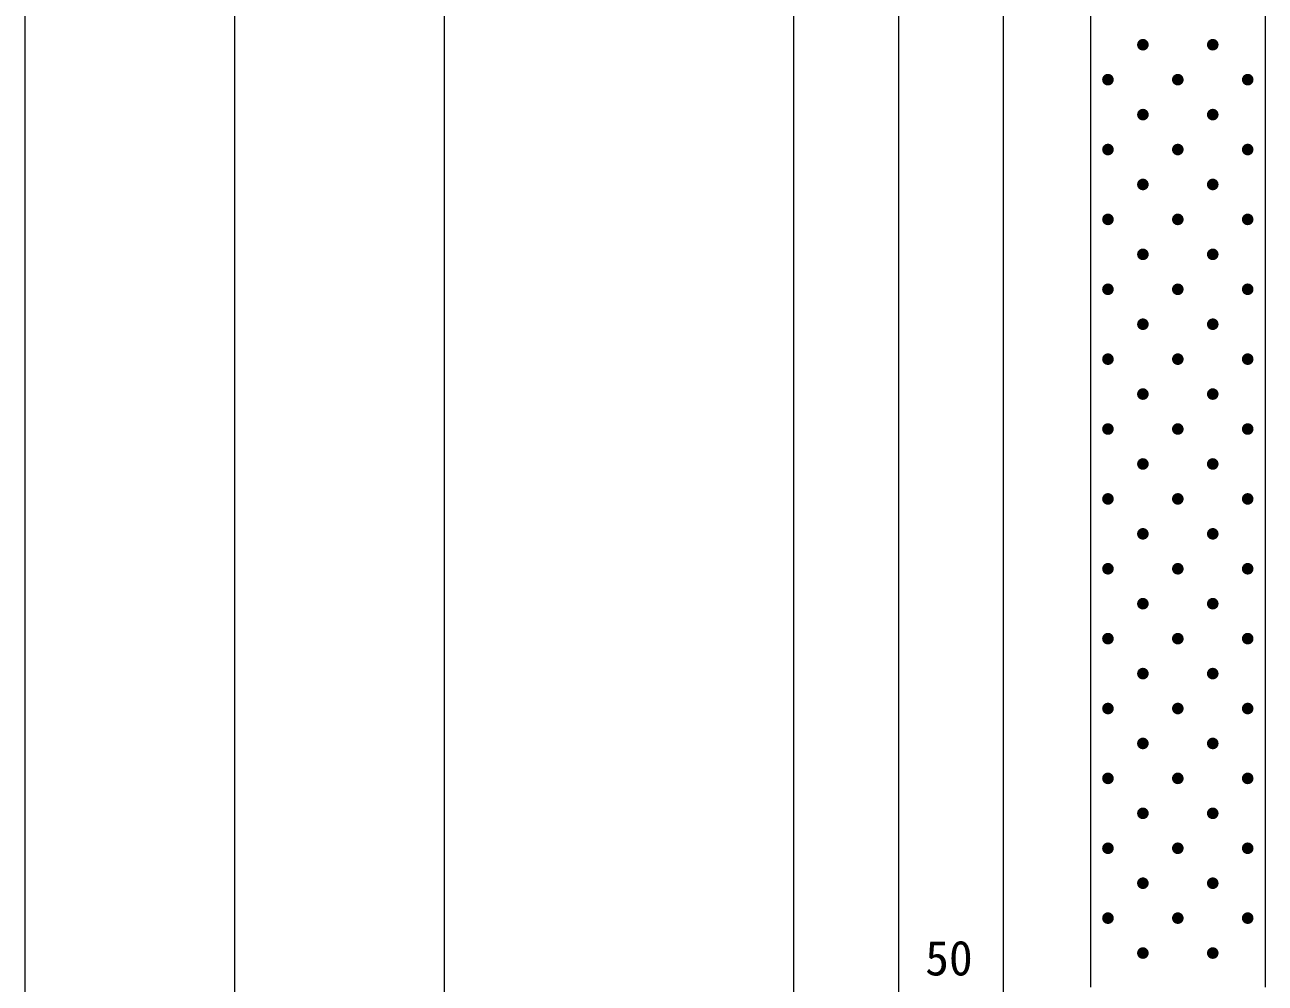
# Model space of a CAD drawing. Header units: inches. Extents: x -27 to 109, y -724 to 26.
# Drawn here: x 5.88 to 20.08, y -207.91 to -196.94 of the extents above; entities that cross this region are included whole.
import ezdxf

# ---------------------------------------------------------------- set-up
doc = ezdxf.new("R2010")
doc.units = ezdxf.units.IN
doc.header["$MEASUREMENT"] = 0
doc.layers.get('0').update_dxf_attribs({"lineweight": 0})
doc.styles.add('宋体', font='')
doc.styles.get('宋体').set_extended_font_data('宋体')

# ---------------------------------------------------------------- blocks, each defined once
blk = doc.blocks.new('lr_block_43')
at = {"true_color": 0x000000}
for points in [[(18.746, -197.181), (18.748, -197.164), (18.746, -197.147), (18.739, -197.13), (18.729, -197.117), (18.715, -197.106), (18.699, -197.099), (18.682, -197.097), (18.664, -197.099), (18.648, -197.106), (18.634, -197.117), (18.624, -197.13), (18.617, -197.147), (18.615, -197.164), (18.617, -197.181), (18.624, -197.197), (18.634, -197.211), (18.648, -197.221), (18.664, -197.228), (18.682, -197.23), (18.699, -197.228), (18.715, -197.221), (18.729, -197.211), (18.739, -197.197)], [(19.546, -197.181), (19.548, -197.164), (19.546, -197.147), (19.539, -197.13), (19.529, -197.117), (19.515, -197.106), (19.499, -197.099), (19.482, -197.097), (19.464, -197.099), (19.448, -197.106), (19.434, -197.117), (19.424, -197.13), (19.417, -197.147), (19.415, -197.164), (19.417, -197.181), (19.424, -197.197), (19.434, -197.211), (19.448, -197.221), (19.464, -197.228), (19.482, -197.23), (19.499, -197.228), (19.515, -197.221), (19.529, -197.211), (19.539, -197.197)], [(18.346, -197.581), (18.348, -197.564), (18.346, -197.547), (18.339, -197.53), (18.329, -197.517), (18.315, -197.506), (18.299, -197.499), (18.282, -197.497), (18.264, -197.499), (18.248, -197.506), (18.234, -197.517), (18.224, -197.53), (18.217, -197.547), (18.215, -197.564), (18.217, -197.581), (18.224, -197.597), (18.234, -197.611), (18.248, -197.621), (18.264, -197.628), (18.282, -197.63), (18.299, -197.628), (18.315, -197.621), (18.329, -197.611), (18.339, -197.597)], [(19.146, -197.581), (19.148, -197.564), (19.146, -197.547), (19.139, -197.53), (19.129, -197.517), (19.115, -197.506), (19.099, -197.499), (19.082, -197.497), (19.064, -197.499), (19.048, -197.506), (19.034, -197.517), (19.024, -197.53), (19.017, -197.547), (19.015, -197.564), (19.017, -197.581), (19.024, -197.597), (19.034, -197.611), (19.048, -197.621), (19.064, -197.628), (19.082, -197.63), (19.099, -197.628), (19.115, -197.621), (19.129, -197.611), (19.139, -197.597)], [(19.946, -197.581), (19.948, -197.564), (19.946, -197.547), (19.939, -197.53), (19.929, -197.517), (19.915, -197.506), (19.899, -197.499), (19.882, -197.497), (19.864, -197.499), (19.848, -197.506), (19.834, -197.517), (19.824, -197.53), (19.817, -197.547), (19.815, -197.564), (19.817, -197.581), (19.824, -197.597), (19.834, -197.611), (19.848, -197.621), (19.864, -197.628), (19.882, -197.63), (19.899, -197.628), (19.915, -197.621), (19.929, -197.611), (19.939, -197.597)], [(18.746, -197.981), (18.748, -197.964), (18.746, -197.947), (18.739, -197.93), (18.729, -197.917), (18.715, -197.906), (18.699, -197.899), (18.682, -197.897), (18.664, -197.899), (18.648, -197.906), (18.634, -197.917), (18.624, -197.93), (18.617, -197.947), (18.615, -197.964), (18.617, -197.981), (18.624, -197.997), (18.634, -198.011), (18.648, -198.021), (18.664, -198.028), (18.682, -198.03), (18.699, -198.028), (18.715, -198.021), (18.729, -198.011), (18.739, -197.997)], [(19.546, -197.981), (19.548, -197.964), (19.546, -197.947), (19.539, -197.93), (19.529, -197.917), (19.515, -197.906), (19.499, -197.899), (19.482, -197.897), (19.464, -197.899), (19.448, -197.906), (19.434, -197.917), (19.424, -197.93), (19.417, -197.947), (19.415, -197.964), (19.417, -197.981), (19.424, -197.997), (19.434, -198.011), (19.448, -198.021), (19.464, -198.028), (19.482, -198.03), (19.499, -198.028), (19.515, -198.021), (19.529, -198.011), (19.539, -197.997)], [(18.346, -198.381), (18.348, -198.364), (18.346, -198.347), (18.339, -198.33), (18.329, -198.317), (18.315, -198.306), (18.299, -198.299), (18.282, -198.297), (18.264, -198.299), (18.248, -198.306), (18.234, -198.317), (18.224, -198.33), (18.217, -198.347), (18.215, -198.364), (18.217, -198.381), (18.224, -198.397), (18.234, -198.411), (18.248, -198.421), (18.264, -198.428), (18.282, -198.43), (18.299, -198.428), (18.315, -198.421), (18.329, -198.411), (18.339, -198.397)], [(19.146, -198.381), (19.148, -198.364), (19.146, -198.347), (19.139, -198.33), (19.129, -198.317), (19.115, -198.306), (19.099, -198.299), (19.082, -198.297), (19.064, -198.299), (19.048, -198.306), (19.034, -198.317), (19.024, -198.33), (19.017, -198.347), (19.015, -198.364), (19.017, -198.381), (19.024, -198.397), (19.034, -198.411), (19.048, -198.421), (19.064, -198.428), (19.082, -198.43), (19.099, -198.428), (19.115, -198.421), (19.129, -198.411), (19.139, -198.397)], [(19.946, -198.381), (19.948, -198.364), (19.946, -198.347), (19.939, -198.33), (19.929, -198.317), (19.915, -198.306), (19.899, -198.299), (19.882, -198.297), (19.864, -198.299), (19.848, -198.306), (19.834, -198.317), (19.824, -198.33), (19.817, -198.347), (19.815, -198.364), (19.817, -198.381), (19.824, -198.397), (19.834, -198.411), (19.848, -198.421), (19.864, -198.428), (19.882, -198.43), (19.899, -198.428), (19.915, -198.421), (19.929, -198.411), (19.939, -198.397)], [(18.746, -198.781), (18.748, -198.764), (18.746, -198.747), (18.739, -198.73), (18.729, -198.717), (18.715, -198.706), (18.699, -198.699), (18.682, -198.697), (18.664, -198.699), (18.648, -198.706), (18.634, -198.717), (18.624, -198.73), (18.617, -198.747), (18.615, -198.764), (18.617, -198.781), (18.624, -198.797), (18.634, -198.811), (18.648, -198.821), (18.664, -198.828), (18.682, -198.83), (18.699, -198.828), (18.715, -198.821), (18.729, -198.811), (18.739, -198.797)], [(19.546, -198.781), (19.548, -198.764), (19.546, -198.747), (19.539, -198.73), (19.529, -198.717), (19.515, -198.706), (19.499, -198.699), (19.482, -198.697), (19.464, -198.699), (19.448, -198.706), (19.434, -198.717), (19.424, -198.73), (19.417, -198.747), (19.415, -198.764), (19.417, -198.781), (19.424, -198.797), (19.434, -198.811), (19.448, -198.821), (19.464, -198.828), (19.482, -198.83), (19.499, -198.828), (19.515, -198.821), (19.529, -198.811), (19.539, -198.797)], [(18.346, -199.181), (18.348, -199.164), (18.346, -199.147), (18.339, -199.13), (18.329, -199.117), (18.315, -199.106), (18.299, -199.099), (18.282, -199.097), (18.264, -199.099), (18.248, -199.106), (18.234, -199.117), (18.224, -199.13), (18.217, -199.147), (18.215, -199.164), (18.217, -199.181), (18.224, -199.197), (18.234, -199.211), (18.248, -199.221), (18.264, -199.228), (18.282, -199.23), (18.299, -199.228), (18.315, -199.221), (18.329, -199.211), (18.339, -199.197)], [(19.146, -199.181), (19.148, -199.164), (19.146, -199.147), (19.139, -199.13), (19.129, -199.117), (19.115, -199.106), (19.099, -199.099), (19.082, -199.097), (19.064, -199.099), (19.048, -199.106), (19.034, -199.117), (19.024, -199.13), (19.017, -199.147), (19.015, -199.164), (19.017, -199.181), (19.024, -199.197), (19.034, -199.211), (19.048, -199.221), (19.064, -199.228), (19.082, -199.23), (19.099, -199.228), (19.115, -199.221), (19.129, -199.211), (19.139, -199.197)], [(19.946, -199.181), (19.948, -199.164), (19.946, -199.147), (19.939, -199.13), (19.929, -199.117), (19.915, -199.106), (19.899, -199.099), (19.882, -199.097), (19.864, -199.099), (19.848, -199.106), (19.834, -199.117), (19.824, -199.13), (19.817, -199.147), (19.815, -199.164), (19.817, -199.181), (19.824, -199.197), (19.834, -199.211), (19.848, -199.221), (19.864, -199.228), (19.882, -199.23), (19.899, -199.228), (19.915, -199.221), (19.929, -199.211), (19.939, -199.197)], [(18.746, -199.581), (18.748, -199.564), (18.746, -199.547), (18.739, -199.53), (18.729, -199.517), (18.715, -199.506), (18.699, -199.499), (18.682, -199.497), (18.664, -199.499), (18.648, -199.506), (18.634, -199.517), (18.624, -199.53), (18.617, -199.547), (18.615, -199.564), (18.617, -199.581), (18.624, -199.597), (18.634, -199.611), (18.648, -199.621), (18.664, -199.628), (18.682, -199.63), (18.699, -199.628), (18.715, -199.621), (18.729, -199.611), (18.739, -199.597)], [(19.546, -199.581), (19.548, -199.564), (19.546, -199.547), (19.539, -199.53), (19.529, -199.517), (19.515, -199.506), (19.499, -199.499), (19.482, -199.497), (19.464, -199.499), (19.448, -199.506), (19.434, -199.517), (19.424, -199.53), (19.417, -199.547), (19.415, -199.564), (19.417, -199.581), (19.424, -199.597), (19.434, -199.611), (19.448, -199.621), (19.464, -199.628), (19.482, -199.63), (19.499, -199.628), (19.515, -199.621), (19.529, -199.611), (19.539, -199.597)], [(18.346, -199.981), (18.348, -199.964), (18.346, -199.947), (18.339, -199.93), (18.329, -199.917), (18.315, -199.906), (18.299, -199.899), (18.282, -199.897), (18.264, -199.899), (18.248, -199.906), (18.234, -199.917), (18.224, -199.93), (18.217, -199.947), (18.215, -199.964), (18.217, -199.981), (18.224, -199.997), (18.234, -200.011), (18.248, -200.021), (18.264, -200.028), (18.282, -200.03), (18.299, -200.028), (18.315, -200.021), (18.329, -200.011), (18.339, -199.997)], [(19.146, -199.981), (19.148, -199.964), (19.146, -199.947), (19.139, -199.93), (19.129, -199.917), (19.115, -199.906), (19.099, -199.899), (19.082, -199.897), (19.064, -199.899), (19.048, -199.906), (19.034, -199.917), (19.024, -199.93), (19.017, -199.947), (19.015, -199.964), (19.017, -199.981), (19.024, -199.997), (19.034, -200.011), (19.048, -200.021), (19.064, -200.028), (19.082, -200.03), (19.099, -200.028), (19.115, -200.021), (19.129, -200.011), (19.139, -199.997)], [(19.946, -199.981), (19.948, -199.964), (19.946, -199.947), (19.939, -199.93), (19.929, -199.917), (19.915, -199.906), (19.899, -199.899), (19.882, -199.897), (19.864, -199.899), (19.848, -199.906), (19.834, -199.917), (19.824, -199.93), (19.817, -199.947), (19.815, -199.964), (19.817, -199.981), (19.824, -199.997), (19.834, -200.011), (19.848, -200.021), (19.864, -200.028), (19.882, -200.03), (19.899, -200.028), (19.915, -200.021), (19.929, -200.011), (19.939, -199.997)], [(18.746, -200.381), (18.748, -200.364), (18.746, -200.347), (18.739, -200.33), (18.729, -200.317), (18.715, -200.306), (18.699, -200.299), (18.682, -200.297), (18.664, -200.299), (18.648, -200.306), (18.634, -200.317), (18.624, -200.33), (18.617, -200.347), (18.615, -200.364), (18.617, -200.381), (18.624, -200.397), (18.634, -200.411), (18.648, -200.421), (18.664, -200.428), (18.682, -200.43), (18.699, -200.428), (18.715, -200.421), (18.729, -200.411), (18.739, -200.397)], [(19.546, -200.381), (19.548, -200.364), (19.546, -200.347), (19.539, -200.33), (19.529, -200.317), (19.515, -200.306), (19.499, -200.299), (19.482, -200.297), (19.464, -200.299), (19.448, -200.306), (19.434, -200.317), (19.424, -200.33), (19.417, -200.347), (19.415, -200.364), (19.417, -200.381), (19.424, -200.397), (19.434, -200.411), (19.448, -200.421), (19.464, -200.428), (19.482, -200.43), (19.499, -200.428), (19.515, -200.421), (19.529, -200.411), (19.539, -200.397)], [(18.346, -200.781), (18.348, -200.764), (18.346, -200.747), (18.339, -200.73), (18.329, -200.717), (18.315, -200.706), (18.299, -200.699), (18.282, -200.697), (18.264, -200.699), (18.248, -200.706), (18.234, -200.717), (18.224, -200.73), (18.217, -200.747), (18.215, -200.764), (18.217, -200.781), (18.224, -200.797), (18.234, -200.811), (18.248, -200.821), (18.264, -200.828), (18.282, -200.83), (18.299, -200.828), (18.315, -200.821), (18.329, -200.811), (18.339, -200.797)], [(19.146, -200.781), (19.148, -200.764), (19.146, -200.747), (19.139, -200.73), (19.129, -200.717), (19.115, -200.706), (19.099, -200.699), (19.082, -200.697), (19.064, -200.699), (19.048, -200.706), (19.034, -200.717), (19.024, -200.73), (19.017, -200.747), (19.015, -200.764), (19.017, -200.781), (19.024, -200.797), (19.034, -200.811), (19.048, -200.821), (19.064, -200.828), (19.082, -200.83), (19.099, -200.828), (19.115, -200.821), (19.129, -200.811), (19.139, -200.797)], [(19.946, -200.781), (19.948, -200.764), (19.946, -200.747), (19.939, -200.73), (19.929, -200.717), (19.915, -200.706), (19.899, -200.699), (19.882, -200.697), (19.864, -200.699), (19.848, -200.706), (19.834, -200.717), (19.824, -200.73), (19.817, -200.747), (19.815, -200.764), (19.817, -200.781), (19.824, -200.797), (19.834, -200.811), (19.848, -200.821), (19.864, -200.828), (19.882, -200.83), (19.899, -200.828), (19.915, -200.821), (19.929, -200.811), (19.939, -200.797)], [(18.746, -201.181), (18.748, -201.164), (18.746, -201.147), (18.739, -201.13), (18.729, -201.117), (18.715, -201.106), (18.699, -201.099), (18.682, -201.097), (18.664, -201.099), (18.648, -201.106), (18.634, -201.117), (18.624, -201.13), (18.617, -201.147), (18.615, -201.164), (18.617, -201.181), (18.624, -201.197), (18.634, -201.211), (18.648, -201.221), (18.664, -201.228), (18.682, -201.23), (18.699, -201.228), (18.715, -201.221), (18.729, -201.211), (18.739, -201.197)], [(19.546, -201.181), (19.548, -201.164), (19.546, -201.147), (19.539, -201.13), (19.529, -201.117), (19.515, -201.106), (19.499, -201.099), (19.482, -201.097), (19.464, -201.099), (19.448, -201.106), (19.434, -201.117), (19.424, -201.13), (19.417, -201.147), (19.415, -201.164), (19.417, -201.181), (19.424, -201.197), (19.434, -201.211), (19.448, -201.221), (19.464, -201.228), (19.482, -201.23), (19.499, -201.228), (19.515, -201.221), (19.529, -201.211), (19.539, -201.197)], [(18.346, -201.581), (18.348, -201.564), (18.346, -201.547), (18.339, -201.53), (18.329, -201.517), (18.315, -201.506), (18.299, -201.499), (18.282, -201.497), (18.264, -201.499), (18.248, -201.506), (18.234, -201.517), (18.224, -201.53), (18.217, -201.547), (18.215, -201.564), (18.217, -201.581), (18.224, -201.597), (18.234, -201.611), (18.248, -201.621), (18.264, -201.628), (18.282, -201.63), (18.299, -201.628), (18.315, -201.621), (18.329, -201.611), (18.339, -201.597)], [(19.146, -201.581), (19.148, -201.564), (19.146, -201.547), (19.139, -201.53), (19.129, -201.517), (19.115, -201.506), (19.099, -201.499), (19.082, -201.497), (19.064, -201.499), (19.048, -201.506), (19.034, -201.517), (19.024, -201.53), (19.017, -201.547), (19.015, -201.564), (19.017, -201.581), (19.024, -201.597), (19.034, -201.611), (19.048, -201.621), (19.064, -201.628), (19.082, -201.63), (19.099, -201.628), (19.115, -201.621), (19.129, -201.611), (19.139, -201.597)], [(19.946, -201.581), (19.948, -201.564), (19.946, -201.547), (19.939, -201.53), (19.929, -201.517), (19.915, -201.506), (19.899, -201.499), (19.882, -201.497), (19.864, -201.499), (19.848, -201.506), (19.834, -201.517), (19.824, -201.53), (19.817, -201.547), (19.815, -201.564), (19.817, -201.581), (19.824, -201.597), (19.834, -201.611), (19.848, -201.621), (19.864, -201.628), (19.882, -201.63), (19.899, -201.628), (19.915, -201.621), (19.929, -201.611), (19.939, -201.597)], [(18.746, -201.981), (18.748, -201.964), (18.746, -201.947), (18.739, -201.93), (18.729, -201.917), (18.715, -201.906), (18.699, -201.899), (18.682, -201.897), (18.664, -201.899), (18.648, -201.906), (18.634, -201.917), (18.624, -201.93), (18.617, -201.947), (18.615, -201.964), (18.617, -201.981), (18.624, -201.997), (18.634, -202.011), (18.648, -202.021), (18.664, -202.028), (18.682, -202.03), (18.699, -202.028), (18.715, -202.021), (18.729, -202.011), (18.739, -201.997)], [(19.546, -201.981), (19.548, -201.964), (19.546, -201.947), (19.539, -201.93), (19.529, -201.917), (19.515, -201.906), (19.499, -201.899), (19.482, -201.897), (19.464, -201.899), (19.448, -201.906), (19.434, -201.917), (19.424, -201.93), (19.417, -201.947), (19.415, -201.964), (19.417, -201.981), (19.424, -201.997), (19.434, -202.011), (19.448, -202.021), (19.464, -202.028), (19.482, -202.03), (19.499, -202.028), (19.515, -202.021), (19.529, -202.011), (19.539, -201.997)], [(18.346, -202.381), (18.348, -202.364), (18.346, -202.347), (18.339, -202.33), (18.329, -202.317), (18.315, -202.306), (18.299, -202.299), (18.282, -202.297), (18.264, -202.299), (18.248, -202.306), (18.234, -202.317), (18.224, -202.33), (18.217, -202.347), (18.215, -202.364), (18.217, -202.381), (18.224, -202.397), (18.234, -202.411), (18.248, -202.421), (18.264, -202.428), (18.282, -202.43), (18.299, -202.428), (18.315, -202.421), (18.329, -202.411), (18.339, -202.397)], [(19.146, -202.381), (19.148, -202.364), (19.146, -202.347), (19.139, -202.33), (19.129, -202.317), (19.115, -202.306), (19.099, -202.299), (19.082, -202.297), (19.064, -202.299), (19.048, -202.306), (19.034, -202.317), (19.024, -202.33), (19.017, -202.347), (19.015, -202.364), (19.017, -202.381), (19.024, -202.397), (19.034, -202.411), (19.048, -202.421), (19.064, -202.428), (19.082, -202.43), (19.099, -202.428), (19.115, -202.421), (19.129, -202.411), (19.139, -202.397)], [(19.946, -202.381), (19.948, -202.364), (19.946, -202.347), (19.939, -202.33), (19.929, -202.317), (19.915, -202.306), (19.899, -202.299), (19.882, -202.297), (19.864, -202.299), (19.848, -202.306), (19.834, -202.317), (19.824, -202.33), (19.817, -202.347), (19.815, -202.364), (19.817, -202.381), (19.824, -202.397), (19.834, -202.411), (19.848, -202.421), (19.864, -202.428), (19.882, -202.43), (19.899, -202.428), (19.915, -202.421), (19.929, -202.411), (19.939, -202.397)], [(18.746, -202.781), (18.748, -202.764), (18.746, -202.747), (18.739, -202.73), (18.729, -202.717), (18.715, -202.706), (18.699, -202.699), (18.682, -202.697), (18.664, -202.699), (18.648, -202.706), (18.634, -202.717), (18.624, -202.73), (18.617, -202.747), (18.615, -202.764), (18.617, -202.781), (18.624, -202.797), (18.634, -202.811), (18.648, -202.821), (18.664, -202.828), (18.682, -202.83), (18.699, -202.828), (18.715, -202.821), (18.729, -202.811), (18.739, -202.797)], [(19.546, -202.781), (19.548, -202.764), (19.546, -202.747), (19.539, -202.73), (19.529, -202.717), (19.515, -202.706), (19.499, -202.699), (19.482, -202.697), (19.464, -202.699), (19.448, -202.706), (19.434, -202.717), (19.424, -202.73), (19.417, -202.747), (19.415, -202.764), (19.417, -202.781), (19.424, -202.797), (19.434, -202.811), (19.448, -202.821), (19.464, -202.828), (19.482, -202.83), (19.499, -202.828), (19.515, -202.821), (19.529, -202.811), (19.539, -202.797)], [(18.346, -203.181), (18.348, -203.164), (18.346, -203.147), (18.339, -203.13), (18.329, -203.117), (18.315, -203.106), (18.299, -203.099), (18.282, -203.097), (18.264, -203.099), (18.248, -203.106), (18.234, -203.117), (18.224, -203.13), (18.217, -203.147), (18.215, -203.164), (18.217, -203.181), (18.224, -203.197), (18.234, -203.211), (18.248, -203.221), (18.264, -203.228), (18.282, -203.23), (18.299, -203.228), (18.315, -203.221), (18.329, -203.211), (18.339, -203.197)], [(19.146, -203.181), (19.148, -203.164), (19.146, -203.147), (19.139, -203.13), (19.129, -203.117), (19.115, -203.106), (19.099, -203.099), (19.082, -203.097), (19.064, -203.099), (19.048, -203.106), (19.034, -203.117), (19.024, -203.13), (19.017, -203.147), (19.015, -203.164), (19.017, -203.181), (19.024, -203.197), (19.034, -203.211), (19.048, -203.221), (19.064, -203.228), (19.082, -203.23), (19.099, -203.228), (19.115, -203.221), (19.129, -203.211), (19.139, -203.197)], [(19.946, -203.181), (19.948, -203.164), (19.946, -203.147), (19.939, -203.13), (19.929, -203.117), (19.915, -203.106), (19.899, -203.099), (19.882, -203.097), (19.864, -203.099), (19.848, -203.106), (19.834, -203.117), (19.824, -203.13), (19.817, -203.147), (19.815, -203.164), (19.817, -203.181), (19.824, -203.197), (19.834, -203.211), (19.848, -203.221), (19.864, -203.228), (19.882, -203.23), (19.899, -203.228), (19.915, -203.221), (19.929, -203.211), (19.939, -203.197)], [(18.746, -203.581), (18.748, -203.564), (18.746, -203.547), (18.739, -203.53), (18.729, -203.517), (18.715, -203.506), (18.699, -203.499), (18.682, -203.497), (18.664, -203.499), (18.648, -203.506), (18.634, -203.517), (18.624, -203.53), (18.617, -203.547), (18.615, -203.564), (18.617, -203.581), (18.624, -203.597), (18.634, -203.611), (18.648, -203.621), (18.664, -203.628), (18.682, -203.63), (18.699, -203.628), (18.715, -203.621), (18.729, -203.611), (18.739, -203.597)], [(19.546, -203.581), (19.548, -203.564), (19.546, -203.547), (19.539, -203.53), (19.529, -203.517), (19.515, -203.506), (19.499, -203.499), (19.482, -203.497), (19.464, -203.499), (19.448, -203.506), (19.434, -203.517), (19.424, -203.53), (19.417, -203.547), (19.415, -203.564), (19.417, -203.581), (19.424, -203.597), (19.434, -203.611), (19.448, -203.621), (19.464, -203.628), (19.482, -203.63), (19.499, -203.628), (19.515, -203.621), (19.529, -203.611), (19.539, -203.597)], [(18.346, -203.981), (18.348, -203.964), (18.346, -203.947), (18.339, -203.93), (18.329, -203.917), (18.315, -203.906), (18.299, -203.899), (18.282, -203.897), (18.264, -203.899), (18.248, -203.906), (18.234, -203.917), (18.224, -203.93), (18.217, -203.947), (18.215, -203.964), (18.217, -203.981), (18.224, -203.997), (18.234, -204.011), (18.248, -204.021), (18.264, -204.028), (18.282, -204.03), (18.299, -204.028), (18.315, -204.021), (18.329, -204.011), (18.339, -203.997)], [(19.146, -203.981), (19.148, -203.964), (19.146, -203.947), (19.139, -203.93), (19.129, -203.917), (19.115, -203.906), (19.099, -203.899), (19.082, -203.897), (19.064, -203.899), (19.048, -203.906), (19.034, -203.917), (19.024, -203.93), (19.017, -203.947), (19.015, -203.964), (19.017, -203.981), (19.024, -203.997), (19.034, -204.011), (19.048, -204.021), (19.064, -204.028), (19.082, -204.03), (19.099, -204.028), (19.115, -204.021), (19.129, -204.011), (19.139, -203.997)], [(19.946, -203.981), (19.948, -203.964), (19.946, -203.947), (19.939, -203.93), (19.929, -203.917), (19.915, -203.906), (19.899, -203.899), (19.882, -203.897), (19.864, -203.899), (19.848, -203.906), (19.834, -203.917), (19.824, -203.93), (19.817, -203.947), (19.815, -203.964), (19.817, -203.981), (19.824, -203.997), (19.834, -204.011), (19.848, -204.021), (19.864, -204.028), (19.882, -204.03), (19.899, -204.028), (19.915, -204.021), (19.929, -204.011), (19.939, -203.997)], [(18.746, -204.381), (18.748, -204.364), (18.746, -204.347), (18.739, -204.33), (18.729, -204.317), (18.715, -204.306), (18.699, -204.299), (18.682, -204.297), (18.664, -204.299), (18.648, -204.306), (18.634, -204.317), (18.624, -204.33), (18.617, -204.347), (18.615, -204.364), (18.617, -204.381), (18.624, -204.397), (18.634, -204.411), (18.648, -204.421), (18.664, -204.428), (18.682, -204.43), (18.699, -204.428), (18.715, -204.421), (18.729, -204.411), (18.739, -204.397)], [(19.546, -204.381), (19.548, -204.364), (19.546, -204.347), (19.539, -204.33), (19.529, -204.317), (19.515, -204.306), (19.499, -204.299), (19.482, -204.297), (19.464, -204.299), (19.448, -204.306), (19.434, -204.317), (19.424, -204.33), (19.417, -204.347), (19.415, -204.364), (19.417, -204.381), (19.424, -204.397), (19.434, -204.411), (19.448, -204.421), (19.464, -204.428), (19.482, -204.43), (19.499, -204.428), (19.515, -204.421), (19.529, -204.411), (19.539, -204.397)], [(18.346, -204.781), (18.348, -204.764), (18.346, -204.747), (18.339, -204.73), (18.329, -204.717), (18.315, -204.706), (18.299, -204.699), (18.282, -204.697), (18.264, -204.699), (18.248, -204.706), (18.234, -204.717), (18.224, -204.73), (18.217, -204.747), (18.215, -204.764), (18.217, -204.781), (18.224, -204.797), (18.234, -204.811), (18.248, -204.821), (18.264, -204.828), (18.282, -204.83), (18.299, -204.828), (18.315, -204.821), (18.329, -204.811), (18.339, -204.797)], [(19.146, -204.781), (19.148, -204.764), (19.146, -204.747), (19.139, -204.73), (19.129, -204.717), (19.115, -204.706), (19.099, -204.699), (19.082, -204.697), (19.064, -204.699), (19.048, -204.706), (19.034, -204.717), (19.024, -204.73), (19.017, -204.747), (19.015, -204.764), (19.017, -204.781), (19.024, -204.797), (19.034, -204.811), (19.048, -204.821), (19.064, -204.828), (19.082, -204.83), (19.099, -204.828), (19.115, -204.821), (19.129, -204.811), (19.139, -204.797)], [(19.946, -204.781), (19.948, -204.764), (19.946, -204.747), (19.939, -204.73), (19.929, -204.717), (19.915, -204.706), (19.899, -204.699), (19.882, -204.697), (19.864, -204.699), (19.848, -204.706), (19.834, -204.717), (19.824, -204.73), (19.817, -204.747), (19.815, -204.764), (19.817, -204.781), (19.824, -204.797), (19.834, -204.811), (19.848, -204.821), (19.864, -204.828), (19.882, -204.83), (19.899, -204.828), (19.915, -204.821), (19.929, -204.811), (19.939, -204.797)], [(18.746, -205.181), (18.748, -205.164), (18.746, -205.147), (18.739, -205.13), (18.729, -205.117), (18.715, -205.106), (18.699, -205.099), (18.682, -205.097), (18.664, -205.099), (18.648, -205.106), (18.634, -205.117), (18.624, -205.13), (18.617, -205.147), (18.615, -205.164), (18.617, -205.181), (18.624, -205.197), (18.634, -205.211), (18.648, -205.221), (18.664, -205.228), (18.682, -205.23), (18.699, -205.228), (18.715, -205.221), (18.729, -205.211), (18.739, -205.197)], [(19.546, -205.181), (19.548, -205.164), (19.546, -205.147), (19.539, -205.13), (19.529, -205.117), (19.515, -205.106), (19.499, -205.099), (19.482, -205.097), (19.464, -205.099), (19.448, -205.106), (19.434, -205.117), (19.424, -205.13), (19.417, -205.147), (19.415, -205.164), (19.417, -205.181), (19.424, -205.197), (19.434, -205.211), (19.448, -205.221), (19.464, -205.228), (19.482, -205.23), (19.499, -205.228), (19.515, -205.221), (19.529, -205.211), (19.539, -205.197)], [(18.346, -205.581), (18.348, -205.564), (18.346, -205.547), (18.339, -205.53), (18.329, -205.517), (18.315, -205.506), (18.299, -205.499), (18.282, -205.497), (18.264, -205.499), (18.248, -205.506), (18.234, -205.517), (18.224, -205.53), (18.217, -205.547), (18.215, -205.564), (18.217, -205.581), (18.224, -205.597), (18.234, -205.611), (18.248, -205.621), (18.264, -205.628), (18.282, -205.63), (18.299, -205.628), (18.315, -205.621), (18.329, -205.611), (18.339, -205.597)], [(19.146, -205.581), (19.148, -205.564), (19.146, -205.547), (19.139, -205.53), (19.129, -205.517), (19.115, -205.506), (19.099, -205.499), (19.082, -205.497), (19.064, -205.499), (19.048, -205.506), (19.034, -205.517), (19.024, -205.53), (19.017, -205.547), (19.015, -205.564), (19.017, -205.581), (19.024, -205.597), (19.034, -205.611), (19.048, -205.621), (19.064, -205.628), (19.082, -205.63), (19.099, -205.628), (19.115, -205.621), (19.129, -205.611), (19.139, -205.597)], [(19.946, -205.581), (19.948, -205.564), (19.946, -205.547), (19.939, -205.53), (19.929, -205.517), (19.915, -205.506), (19.899, -205.499), (19.882, -205.497), (19.864, -205.499), (19.848, -205.506), (19.834, -205.517), (19.824, -205.53), (19.817, -205.547), (19.815, -205.564), (19.817, -205.581), (19.824, -205.597), (19.834, -205.611), (19.848, -205.621), (19.864, -205.628), (19.882, -205.63), (19.899, -205.628), (19.915, -205.621), (19.929, -205.611), (19.939, -205.597)], [(18.746, -205.981), (18.748, -205.964), (18.746, -205.947), (18.739, -205.93), (18.729, -205.917), (18.715, -205.906), (18.699, -205.899), (18.682, -205.897), (18.664, -205.899), (18.648, -205.906), (18.634, -205.917), (18.624, -205.93), (18.617, -205.947), (18.615, -205.964), (18.617, -205.981), (18.624, -205.997), (18.634, -206.011), (18.648, -206.021), (18.664, -206.028), (18.682, -206.03), (18.699, -206.028), (18.715, -206.021), (18.729, -206.011), (18.739, -205.997)], [(19.546, -205.981), (19.548, -205.964), (19.546, -205.947), (19.539, -205.93), (19.529, -205.917), (19.515, -205.906), (19.499, -205.899), (19.482, -205.897), (19.464, -205.899), (19.448, -205.906), (19.434, -205.917), (19.424, -205.93), (19.417, -205.947), (19.415, -205.964), (19.417, -205.981), (19.424, -205.997), (19.434, -206.011), (19.448, -206.021), (19.464, -206.028), (19.482, -206.03), (19.499, -206.028), (19.515, -206.021), (19.529, -206.011), (19.539, -205.997)], [(18.346, -206.381), (18.348, -206.364), (18.346, -206.347), (18.339, -206.33), (18.329, -206.317), (18.315, -206.306), (18.299, -206.299), (18.282, -206.297), (18.264, -206.299), (18.248, -206.306), (18.234, -206.317), (18.224, -206.33), (18.217, -206.347), (18.215, -206.364), (18.217, -206.381), (18.224, -206.397), (18.234, -206.411), (18.248, -206.421), (18.264, -206.428), (18.282, -206.43), (18.299, -206.428), (18.315, -206.421), (18.329, -206.411), (18.339, -206.397)], [(19.146, -206.381), (19.148, -206.364), (19.146, -206.347), (19.139, -206.33), (19.129, -206.317), (19.115, -206.306), (19.099, -206.299), (19.082, -206.297), (19.064, -206.299), (19.048, -206.306), (19.034, -206.317), (19.024, -206.33), (19.017, -206.347), (19.015, -206.364), (19.017, -206.381), (19.024, -206.397), (19.034, -206.411), (19.048, -206.421), (19.064, -206.428), (19.082, -206.43), (19.099, -206.428), (19.115, -206.421), (19.129, -206.411), (19.139, -206.397)], [(19.946, -206.381), (19.948, -206.364), (19.946, -206.347), (19.939, -206.33), (19.929, -206.317), (19.915, -206.306), (19.899, -206.299), (19.882, -206.297), (19.864, -206.299), (19.848, -206.306), (19.834, -206.317), (19.824, -206.33), (19.817, -206.347), (19.815, -206.364), (19.817, -206.381), (19.824, -206.397), (19.834, -206.411), (19.848, -206.421), (19.864, -206.428), (19.882, -206.43), (19.899, -206.428), (19.915, -206.421), (19.929, -206.411), (19.939, -206.397)], [(18.746, -206.781), (18.748, -206.764), (18.746, -206.747), (18.739, -206.73), (18.729, -206.717), (18.715, -206.706), (18.699, -206.699), (18.682, -206.697), (18.664, -206.699), (18.648, -206.706), (18.634, -206.717), (18.624, -206.73), (18.617, -206.747), (18.615, -206.764), (18.617, -206.781), (18.624, -206.797), (18.634, -206.811), (18.648, -206.821), (18.664, -206.828), (18.682, -206.83), (18.699, -206.828), (18.715, -206.821), (18.729, -206.811), (18.739, -206.797)], [(19.546, -206.781), (19.548, -206.764), (19.546, -206.747), (19.539, -206.73), (19.529, -206.717), (19.515, -206.706), (19.499, -206.699), (19.482, -206.697), (19.464, -206.699), (19.448, -206.706), (19.434, -206.717), (19.424, -206.73), (19.417, -206.747), (19.415, -206.764), (19.417, -206.781), (19.424, -206.797), (19.434, -206.811), (19.448, -206.821), (19.464, -206.828), (19.482, -206.83), (19.499, -206.828), (19.515, -206.821), (19.529, -206.811), (19.539, -206.797)], [(18.346, -207.181), (18.348, -207.164), (18.346, -207.147), (18.339, -207.13), (18.329, -207.117), (18.315, -207.106), (18.299, -207.099), (18.282, -207.097), (18.264, -207.099), (18.248, -207.106), (18.234, -207.117), (18.224, -207.13), (18.217, -207.147), (18.215, -207.164), (18.217, -207.181), (18.224, -207.197), (18.234, -207.211), (18.248, -207.221), (18.264, -207.228), (18.282, -207.23), (18.299, -207.228), (18.315, -207.221), (18.329, -207.211), (18.339, -207.197)], [(19.146, -207.181), (19.148, -207.164), (19.146, -207.147), (19.139, -207.13), (19.129, -207.117), (19.115, -207.106), (19.099, -207.099), (19.082, -207.097), (19.064, -207.099), (19.048, -207.106), (19.034, -207.117), (19.024, -207.13), (19.017, -207.147), (19.015, -207.164), (19.017, -207.181), (19.024, -207.197), (19.034, -207.211), (19.048, -207.221), (19.064, -207.228), (19.082, -207.23), (19.099, -207.228), (19.115, -207.221), (19.129, -207.211), (19.139, -207.197)], [(19.946, -207.181), (19.948, -207.164), (19.946, -207.147), (19.939, -207.13), (19.929, -207.117), (19.915, -207.106), (19.899, -207.099), (19.882, -207.097), (19.864, -207.099), (19.848, -207.106), (19.834, -207.117), (19.824, -207.13), (19.817, -207.147), (19.815, -207.164), (19.817, -207.181), (19.824, -207.197), (19.834, -207.211), (19.848, -207.221), (19.864, -207.228), (19.882, -207.23), (19.899, -207.228), (19.915, -207.221), (19.929, -207.211), (19.939, -207.197)], [(18.746, -207.581), (18.748, -207.564), (18.746, -207.547), (18.739, -207.53), (18.729, -207.517), (18.715, -207.506), (18.699, -207.499), (18.682, -207.497), (18.664, -207.499), (18.648, -207.506), (18.634, -207.517), (18.624, -207.53), (18.617, -207.547), (18.615, -207.564), (18.617, -207.581), (18.624, -207.597), (18.634, -207.611), (18.648, -207.621), (18.664, -207.628), (18.682, -207.63), (18.699, -207.628), (18.715, -207.621), (18.729, -207.611), (18.739, -207.597)], [(19.546, -207.581), (19.548, -207.564), (19.546, -207.547), (19.539, -207.53), (19.529, -207.517), (19.515, -207.506), (19.499, -207.499), (19.482, -207.497), (19.464, -207.499), (19.448, -207.506), (19.434, -207.517), (19.424, -207.53), (19.417, -207.547), (19.415, -207.564), (19.417, -207.581), (19.424, -207.597), (19.434, -207.611), (19.448, -207.621), (19.464, -207.628), (19.482, -207.63), (19.499, -207.628), (19.515, -207.621), (19.529, -207.611), (19.539, -207.597)]]:
    blk.add_hatch(color=18, dxfattribs=at).paths.add_polyline_path(points, flags=17)

msp = doc.modelspace()

# ---------------------------------------------------------------- linework, layer by layer
at = {"linetype": 'Continuous', "lineweight": 15}
for p, q in [((5.882, 0.896), (5.882, -693.554)), ((8.282, 0.896), (8.282, -693.554)), ((10.682, 0.896), (10.682, -693.554)), ((14.682, 0.896), (14.682, -693.554)), ((15.882, 0.896), (15.882, -693.554)), ((17.082, 0.896), (17.082, -693.554)), ((18.082, -196.774), (18.082, -207.954)), ((20.082, -196.774), (20.082, -207.954))]:
    msp.add_line(p, q, dxfattribs=at)

# ---------------------------------------------------------------- block references
at = {"color": 7}
msp.add_blockref('lr_block_43', (0, 0), dxfattribs=at)

# ---------------------------------------------------------------- texts
at = {"style": '宋体'}
msp.add_text('50', height=0.4, dxfattribs=at).set_placement((16.189, -207.82))

doc.saveas('drawing.dxf')
